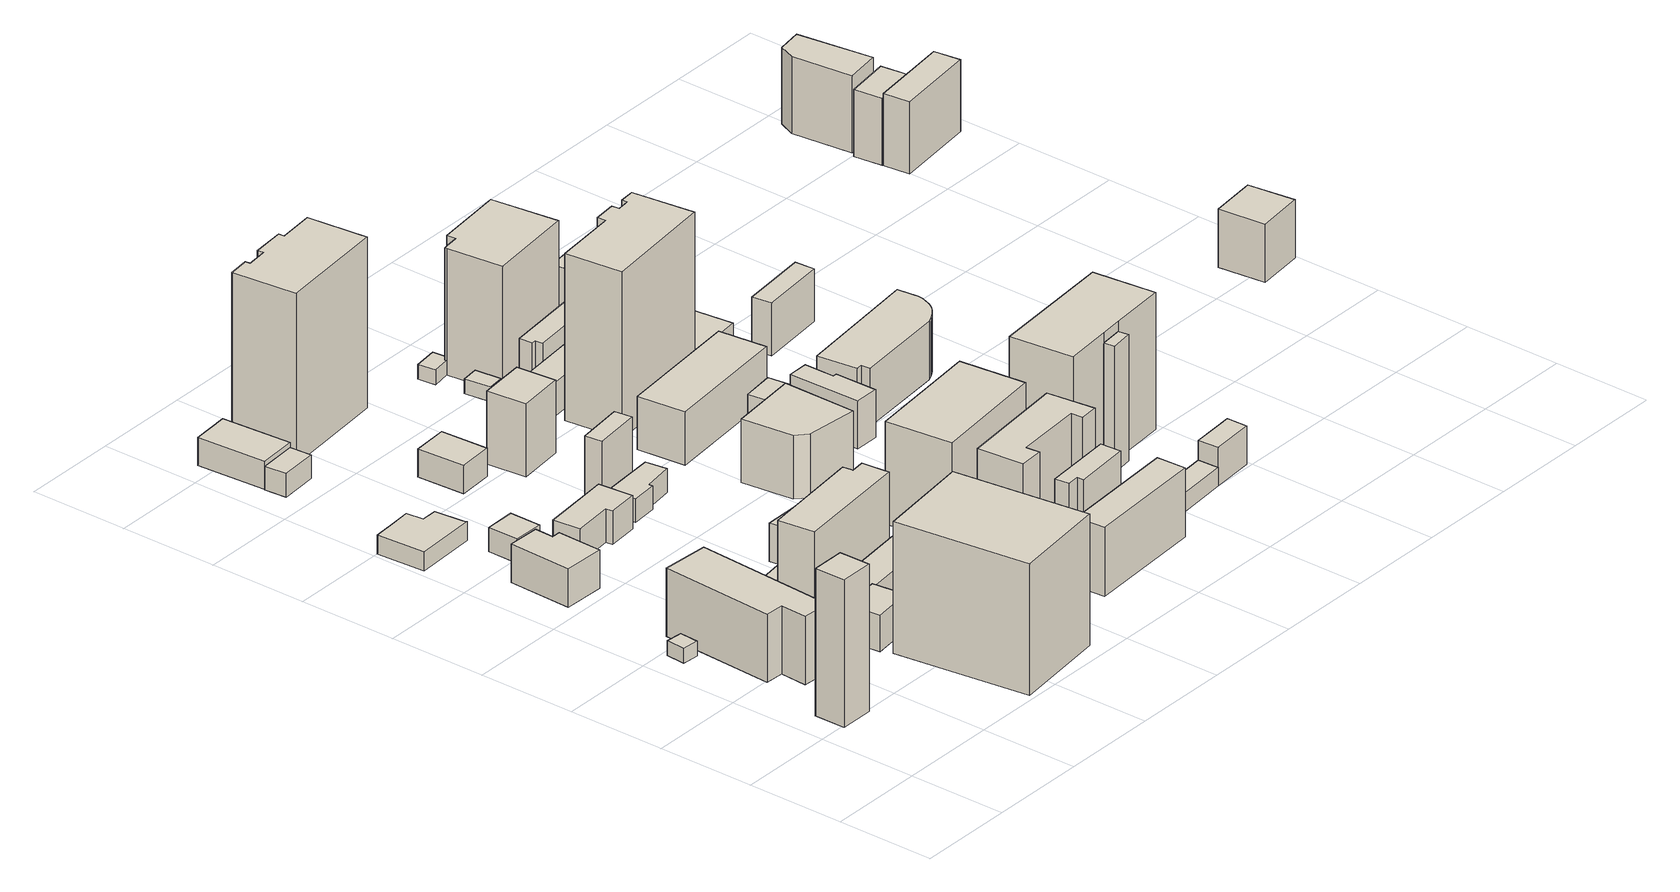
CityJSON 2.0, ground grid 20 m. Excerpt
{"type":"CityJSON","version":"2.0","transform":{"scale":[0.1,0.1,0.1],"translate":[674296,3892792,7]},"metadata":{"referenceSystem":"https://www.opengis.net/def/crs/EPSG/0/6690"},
"CityObjects":{
"building1":{"type":"Building","attributes":{"class":"9999","usage":"412","measuredHeight":29.9,"storeysAboveGround":1,"BuildingDetailAttribute.totalFloorArea":44.5,"BuildingDetailAttribute.buildingFootprintArea":44.5,"BuildingDetailAttribute.buildingRoofEdgeArea":44.5,"BuildingDetailAttribute.urbanPlanType":"21","BuildingDetailAttribute.landUseType":"211","BuildingDetailAttribute.surveyYear":2021,"BuildingIDAttribute.prefecture":"23","BuildingIDAttribute.city":"23106"},"address":[{"country":"日本","locality":"愛知県名古屋市"}],"geometry":[{"type":"Solid","lod":"1","boundaries":[[[[0,1,2,3]],[[2,4,5,3]],[[1,6,4,2]],[[0,7,6,1]],[[3,5,7,0]],[[4,6,7,5]]]]}]},
"building2":{"type":"Building","attributes":{"class":"3001","usage":"461","measuredHeight":3.8,"storeysAboveGround":9999,"BuildingDetailAttribute.totalFloorArea":-9999,"BuildingDetailAttribute.buildingFootprintArea":-9999,"BuildingDetailAttribute.buildingRoofEdgeArea":13.3,"BuildingDetailAttribute.urbanPlanType":"21","BuildingDetailAttribute.landUseType":"214","BuildingDetailAttribute.surveyYear":2021,"BuildingIDAttribute.prefecture":"23","BuildingIDAttribute.city":"23106"},"geometry":[{"type":"Solid","lod":"1","boundaries":[[[[8,9,10,11]],[[10,12,13,11]],[[9,14,12,10]],[[8,15,14,9]],[[11,13,15,8]],[[12,14,15,13]]]]}]},
"building3":{"type":"Building","attributes":{"class":"3002","usage":"422","measuredHeight":14.8,"storeysAboveGround":3,"BuildingDetailAttribute.totalFloorArea":777.55,"BuildingDetailAttribute.buildingFootprintArea":259.19,"BuildingDetailAttribute.buildingRoofEdgeArea":259.19,"BuildingDetailAttribute.urbanPlanType":"21","BuildingDetailAttribute.landUseType":"214","BuildingDetailAttribute.surveyYear":2021,"BuildingIDAttribute.prefecture":"23","BuildingIDAttribute.city":"23106"},"address":[{"country":"日本","locality":"愛知県名古屋市"}],"geometry":[{"type":"Solid","lod":"1","boundaries":[[[[16,17,18,19,20,21]],[[20,22,23,21]],[[19,24,22,20]],[[18,25,24,19]],[[17,26,25,18]],[[16,27,26,17]],[[21,23,27,16]],[[22,24,25,26,27,23]]]]}]},
"building4":{"type":"Building","attributes":{"class":"9999","usage":"411","measuredHeight":11.7,"storeysAboveGround":2,"BuildingDetailAttribute.totalFloorArea":231.95,"BuildingDetailAttribute.buildingFootprintArea":115.97,"BuildingDetailAttribute.buildingRoofEdgeArea":115.97,"BuildingDetailAttribute.urbanPlanType":"21","BuildingDetailAttribute.landUseType":"211","BuildingDetailAttribute.surveyYear":2021,"BuildingIDAttribute.prefecture":"23","BuildingIDAttribute.city":"23106"},"address":[{"country":"日本","locality":"愛知県名古屋市"}],"geometry":[{"type":"Solid","lod":"1","boundaries":[[[[28,29,30,31,32,33]],[[32,34,35,33]],[[31,36,34,32]],[[30,37,36,31]],[[29,38,37,30]],[[28,39,38,29]],[[33,35,39,28]],[[34,36,37,38,39,35]]]]}]},
"building5":{"type":"Building","attributes":{"class":"3001","usage":"411","measuredHeight":8.1,"storeysAboveGround":2,"BuildingDetailAttribute.totalFloorArea":206.29,"BuildingDetailAttribute.buildingFootprintArea":103.14,"BuildingDetailAttribute.buildingRoofEdgeArea":103.14,"BuildingDetailAttribute.urbanPlanType":"21","BuildingDetailAttribute.landUseType":"211","BuildingDetailAttribute.surveyYear":2021,"BuildingIDAttribute.prefecture":"23","BuildingIDAttribute.city":"23106"},"address":[{"country":"日本","locality":"愛知県名古屋市"}],"geometry":[{"type":"Solid","lod":"1","boundaries":[[[[40,41,42,43,44,45]],[[44,46,47,45]],[[43,48,46,44]],[[42,49,48,43]],[[41,50,49,42]],[[40,51,50,41]],[[45,47,51,40]],[[46,48,49,50,51,47]]]]}]},
"building6":{"type":"Building","attributes":{"class":"3001","usage":"401","measuredHeight":5.9,"storeysAboveGround":2,"BuildingDetailAttribute.totalFloorArea":227.26,"BuildingDetailAttribute.buildingFootprintArea":113.63,"BuildingDetailAttribute.buildingRoofEdgeArea":113.63,"BuildingDetailAttribute.urbanPlanType":"21","BuildingDetailAttribute.landUseType":"212","BuildingDetailAttribute.surveyYear":2021,"BuildingIDAttribute.prefecture":"23","BuildingIDAttribute.city":"23106"},"address":[{"country":"日本","locality":"愛知県名古屋市"}],"geometry":[{"type":"Solid","lod":"1","boundaries":[[[[52,53,54,55,56,57,58,59,60]],[[59,61,62,60]],[[58,63,61,59]],[[57,64,63,58]],[[56,65,64,57]],[[55,66,65,56]],[[54,67,66,55]],[[53,68,67,54]],[[52,69,68,53]],[[60,62,69,52]],[[61,63,64,65,66,67,68,69,62]]]]}]},
"building7":{"type":"Building","attributes":{"class":"3001","usage":"431","measuredHeight":8,"storeysAboveGround":1,"BuildingDetailAttribute.totalFloorArea":57.69,"BuildingDetailAttribute.buildingFootprintArea":57.69,"BuildingDetailAttribute.buildingRoofEdgeArea":57.69,"BuildingDetailAttribute.urbanPlanType":"21","BuildingDetailAttribute.landUseType":"213","BuildingDetailAttribute.surveyYear":2021,"BuildingIDAttribute.prefecture":"23","BuildingIDAttribute.city":"23106"},"address":[{"country":"日本","locality":"愛知県名古屋市"}],"geometry":[{"type":"Solid","lod":"1","boundaries":[[[[70,71,72,73]],[[72,74,75,73]],[[71,76,74,72]],[[70,77,76,71]],[[73,75,77,70]],[[74,76,77,75]]]]}]},
"building8":{"type":"Building","attributes":{"class":"3002","usage":"412","measuredHeight":26.7,"storeysAboveGround":9,"BuildingDetailAttribute.totalFloorArea":5018.11,"BuildingDetailAttribute.buildingFootprintArea":557.57,"BuildingDetailAttribute.buildingRoofEdgeArea":557.57,"BuildingDetailAttribute.urbanPlanType":"21","BuildingDetailAttribute.landUseType":"211","BuildingDetailAttribute.surveyYear":2021,"BuildingIDAttribute.prefecture":"23","BuildingIDAttribute.city":"23106"},"address":[{"country":"日本","locality":"愛知県名古屋市"}],"geometry":[{"type":"Solid","lod":"1","boundaries":[[[[78,79,80,81]],[[80,82,83,81]],[[79,84,82,80]],[[78,85,84,79]],[[81,83,85,78]],[[82,84,85,83]]]]}]},
"building9":{"type":"Building","attributes":{"class":"3001","usage":"411","measuredHeight":5.9,"storeysAboveGround":1,"BuildingDetailAttribute.totalFloorArea":39.67,"BuildingDetailAttribute.buildingFootprintArea":39.67,"BuildingDetailAttribute.buildingRoofEdgeArea":39.67,"BuildingDetailAttribute.urbanPlanType":"21","BuildingDetailAttribute.landUseType":"211","BuildingDetailAttribute.surveyYear":2021,"BuildingIDAttribute.prefecture":"23","BuildingIDAttribute.city":"23106"},"address":[{"country":"日本","locality":"愛知県名古屋市"}],"geometry":[{"type":"Solid","lod":"1","boundaries":[[[[86,87,88,89]],[[88,90,91,89]],[[87,92,90,88]],[[86,93,92,87]],[[89,91,93,86]],[[90,92,93,91]]]]}]},
"building10":{"type":"Building","attributes":{"class":"9999","usage":"431","measuredHeight":24.7,"storeysAboveGround":1,"BuildingDetailAttribute.totalFloorArea":55.09,"BuildingDetailAttribute.buildingFootprintArea":55.09,"BuildingDetailAttribute.buildingRoofEdgeArea":55.09,"BuildingDetailAttribute.urbanPlanType":"21","BuildingDetailAttribute.landUseType":"213","BuildingDetailAttribute.surveyYear":2021,"BuildingIDAttribute.prefecture":"23","BuildingIDAttribute.city":"23106"},"address":[{"country":"日本","locality":"愛知県名古屋市"}],"geometry":[{"type":"Solid","lod":"1","boundaries":[[[[94,95,96,97]],[[96,98,99,97]],[[95,100,98,96]],[[94,101,100,95]],[[97,99,101,94]],[[98,100,101,99]]]]}]},
"building11":{"type":"Building","attributes":{"class":"3003","usage":"431","measuredHeight":5.8,"storeysAboveGround":1,"BuildingDetailAttribute.totalFloorArea":35.02,"BuildingDetailAttribute.buildingFootprintArea":35.02,"BuildingDetailAttribute.buildingRoofEdgeArea":35.02,"BuildingDetailAttribute.urbanPlanType":"21","BuildingDetailAttribute.landUseType":"213","BuildingDetailAttribute.surveyYear":2021,"BuildingIDAttribute.prefecture":"23","BuildingIDAttribute.city":"23106"},"address":[{"country":"日本","locality":"愛知県名古屋市"}],"geometry":[{"type":"Solid","lod":"1","boundaries":[[[[102,103,104,105]],[[104,106,107,105]],[[103,108,106,104]],[[102,109,108,103]],[[105,107,109,102]],[[106,108,109,107]]]]}]},
"building12":{"type":"Building","attributes":{"class":"9999","usage":"413","measuredHeight":7.7,"storeysAboveGround":2,"BuildingDetailAttribute.totalFloorArea":343.58,"BuildingDetailAttribute.buildingFootprintArea":171.79,"BuildingDetailAttribute.buildingRoofEdgeArea":171.79,"BuildingDetailAttribute.urbanPlanType":"21","BuildingDetailAttribute.landUseType":"212","BuildingDetailAttribute.surveyYear":2021,"BuildingIDAttribute.prefecture":"23","BuildingIDAttribute.city":"23106"},"address":[{"country":"日本","locality":"愛知県名古屋市"}],"geometry":[{"type":"Solid","lod":"1","boundaries":[[[[110,111,112,113]],[[112,114,115,113]],[[111,116,114,112]],[[110,117,116,111]],[[113,115,117,110]],[[114,116,117,115]]]]}]},
"building13":{"type":"Building","attributes":{"class":"9999","usage":"413","measuredHeight":6.8,"storeysAboveGround":2,"BuildingDetailAttribute.totalFloorArea":183.73,"BuildingDetailAttribute.buildingFootprintArea":91.86,"BuildingDetailAttribute.buildingRoofEdgeArea":91.86,"BuildingDetailAttribute.urbanPlanType":"21","BuildingDetailAttribute.landUseType":"212","BuildingDetailAttribute.surveyYear":2021,"BuildingIDAttribute.prefecture":"23","BuildingIDAttribute.city":"23106"},"address":[{"country":"日本","locality":"愛知県名古屋市"}],"geometry":[{"type":"Solid","lod":"1","boundaries":[[[[118,119,120,121,122,123]],[[122,124,125,123]],[[121,126,124,122]],[[120,127,126,121]],[[119,128,127,120]],[[118,129,128,119]],[[123,125,129,118]],[[124,126,127,128,129,125]]]]}]},
"building14":{"type":"Building","attributes":{"class":"3001","usage":"431","measuredHeight":5.7,"storeysAboveGround":1,"BuildingDetailAttribute.totalFloorArea":110.89,"BuildingDetailAttribute.buildingFootprintArea":110.89,"BuildingDetailAttribute.buildingRoofEdgeArea":110.89,"BuildingDetailAttribute.urbanPlanType":"21","BuildingDetailAttribute.landUseType":"213","BuildingDetailAttribute.surveyYear":2021,"BuildingIDAttribute.prefecture":"23","BuildingIDAttribute.city":"23106"},"address":[{"country":"日本","locality":"愛知県名古屋市"}],"geometry":[{"type":"Solid","lod":"1","boundaries":[[[[130,131,132,133]],[[132,134,135,133]],[[131,136,134,132]],[[130,137,136,131]],[[133,135,137,130]],[[134,136,137,135]]]]}]},
"building15":{"type":"Building","attributes":{"class":"3002","usage":"414","measuredHeight":24.6,"storeysAboveGround":6,"BuildingDetailAttribute.totalFloorArea":1085.75,"BuildingDetailAttribute.buildingFootprintArea":180.96,"BuildingDetailAttribute.buildingRoofEdgeArea":180.96,"BuildingDetailAttribute.urbanPlanType":"21","BuildingDetailAttribute.landUseType":"211","BuildingDetailAttribute.surveyYear":2021,"BuildingIDAttribute.prefecture":"23","BuildingIDAttribute.city":"23106"},"address":[{"country":"日本","locality":"愛知県名古屋市"}],"geometry":[{"type":"Solid","lod":"1","boundaries":[[[[138,139,140,141,142,143]],[[142,144,145,143]],[[141,146,144,142]],[[140,147,146,141]],[[139,148,147,140]],[[138,149,148,139]],[[143,145,149,138]],[[144,146,147,148,149,145]]]]}]},
"building16":{"type":"Building","attributes":{"class":"3001","usage":"413","measuredHeight":24.8,"storeysAboveGround":2,"BuildingDetailAttribute.totalFloorArea":185.15,"BuildingDetailAttribute.buildingFootprintArea":92.58,"BuildingDetailAttribute.buildingRoofEdgeArea":92.58,"BuildingDetailAttribute.urbanPlanType":"21","BuildingDetailAttribute.landUseType":"212","BuildingDetailAttribute.surveyYear":2021,"BuildingIDAttribute.prefecture":"23","BuildingIDAttribute.city":"23106"},"address":[{"country":"日本","locality":"愛知県名古屋市"}],"geometry":[{"type":"Solid","lod":"1","boundaries":[[[[150,151,152,153,154,155,156,157,158]],[[157,159,160,158]],[[156,161,159,157]],[[155,162,161,156]],[[154,163,162,155]],[[153,164,163,154]],[[152,165,164,153]],[[151,166,165,152]],[[150,167,166,151]],[[158,160,167,150]],[[159,161,162,163,164,165,166,167,160]]]]}]},
"building17":{"type":"Building","attributes":{"class":"3002","usage":"411","measuredHeight":6.7,"storeysAboveGround":2,"BuildingDetailAttribute.totalFloorArea":142.13,"BuildingDetailAttribute.buildingFootprintArea":71.07,"BuildingDetailAttribute.buildingRoofEdgeArea":71.07,"BuildingDetailAttribute.urbanPlanType":"21","BuildingDetailAttribute.landUseType":"211","BuildingDetailAttribute.surveyYear":2021,"BuildingIDAttribute.prefecture":"23","BuildingIDAttribute.city":"23106"},"address":[{"country":"日本","locality":"愛知県名古屋市"}],"geometry":[{"type":"Solid","lod":"1","boundaries":[[[[168,169,170,171]],[[170,172,173,171]],[[169,174,172,170]],[[168,175,174,169]],[[171,173,175,168]],[[172,174,175,173]]]]}]},
"building18":{"type":"Building","attributes":{"class":"3001","usage":"411","measuredHeight":7.8,"storeysAboveGround":2,"BuildingDetailAttribute.totalFloorArea":119.33,"BuildingDetailAttribute.buildingFootprintArea":59.67,"BuildingDetailAttribute.buildingRoofEdgeArea":59.67,"BuildingDetailAttribute.urbanPlanType":"21","BuildingDetailAttribute.landUseType":"211","BuildingDetailAttribute.surveyYear":2021,"BuildingIDAttribute.prefecture":"23","BuildingIDAttribute.city":"23106"},"address":[{"country":"日本","locality":"愛知県名古屋市"}],"geometry":[{"type":"Solid","lod":"1","boundaries":[[[[176,177,178,179,180,181]],[[180,182,183,181]],[[179,184,182,180]],[[178,185,184,179]],[[177,186,185,178]],[[176,187,186,177]],[[181,183,187,176]],[[182,184,185,186,187,183]]]]}]},
"building19":{"type":"Building","attributes":{"class":"3002","usage":"412","measuredHeight":34.7,"storeysAboveGround":12,"BuildingDetailAttribute.totalFloorArea":3544.19,"BuildingDetailAttribute.buildingFootprintArea":295.35,"BuildingDetailAttribute.buildingRoofEdgeArea":295.35,"BuildingDetailAttribute.urbanPlanType":"21","BuildingDetailAttribute.landUseType":"211","BuildingDetailAttribute.surveyYear":2021,"BuildingIDAttribute.prefecture":"23","BuildingIDAttribute.city":"23106"},"address":[{"country":"日本","locality":"愛知県名古屋市"}],"geometry":[{"type":"Solid","lod":"1","boundaries":[[[[188,189,190,191,192,193,194,195,196,197]],[[196,198,199,197]],[[195,200,198,196]],[[194,201,200,195]],[[193,202,201,194]],[[192,203,202,193]],[[191,204,203,192]],[[190,205,204,191]],[[189,206,205,190]],[[188,207,206,189]],[[197,199,207,188]],[[198,200,201,202,203,204,205,206,207,199]]]]}]},
"building20":{"type":"Building","attributes":{"class":"3002","usage":"413","measuredHeight":12.8,"storeysAboveGround":4,"BuildingDetailAttribute.totalFloorArea":143.81,"BuildingDetailAttribute.buildingFootprintArea":35.95,"BuildingDetailAttribute.buildingRoofEdgeArea":35.95,"BuildingDetailAttribute.urbanPlanType":"21","BuildingDetailAttribute.landUseType":"212","BuildingDetailAttribute.surveyYear":2021,"BuildingIDAttribute.prefecture":"23","BuildingIDAttribute.city":"23106"},"address":[{"country":"日本","locality":"愛知県名古屋市"}],"geometry":[{"type":"Solid","lod":"1","boundaries":[[[[208,209,210,211]],[[210,212,213,211]],[[209,214,212,210]],[[208,215,214,209]],[[211,213,215,208]],[[212,214,215,213]]]]}]},
"building21":{"type":"Building","attributes":{"class":"3002","usage":"414","measuredHeight":15.8,"storeysAboveGround":5,"BuildingDetailAttribute.totalFloorArea":397.14,"BuildingDetailAttribute.buildingFootprintArea":79.43,"BuildingDetailAttribute.buildingRoofEdgeArea":79.43,"BuildingDetailAttribute.urbanPlanType":"21","BuildingDetailAttribute.landUseType":"211","BuildingDetailAttribute.surveyYear":2021,"BuildingIDAttribute.prefecture":"23","BuildingIDAttribute.city":"23106"},"address":[{"country":"日本","locality":"愛知県名古屋市"}],"geometry":[{"type":"Solid","lod":"1","boundaries":[[[[216,217,218,219]],[[218,220,221,219]],[[217,222,220,218]],[[216,223,222,217]],[[219,221,223,216]],[[220,222,223,221]]]]}]},
"building22":{"type":"Building","attributes":{"class":"3001","usage":"413","measuredHeight":8.6,"storeysAboveGround":2,"BuildingDetailAttribute.totalFloorArea":78.61,"BuildingDetailAttribute.buildingFootprintArea":39.3,"BuildingDetailAttribute.buildingRoofEdgeArea":39.3,"BuildingDetailAttribute.urbanPlanType":"21","BuildingDetailAttribute.landUseType":"212","BuildingDetailAttribute.surveyYear":2021,"BuildingIDAttribute.prefecture":"23","BuildingIDAttribute.city":"23106"},"address":[{"country":"日本","locality":"愛知県名古屋市"}],"geometry":[{"type":"Solid","lod":"1","boundaries":[[[[224,225,226,227]],[[226,228,229,227]],[[225,230,228,226]],[[224,231,230,225]],[[227,229,231,224]],[[228,230,231,229]]]]}]},
"building23":{"type":"Building","attributes":{"class":"3002","usage":"422","measuredHeight":18,"storeysAboveGround":4,"BuildingDetailAttribute.totalFloorArea":595.03,"BuildingDetailAttribute.buildingFootprintArea":148.76,"BuildingDetailAttribute.buildingRoofEdgeArea":148.76,"BuildingDetailAttribute.urbanPlanType":"21","BuildingDetailAttribute.landUseType":"214","BuildingDetailAttribute.surveyYear":2021,"BuildingIDAttribute.prefecture":"23","BuildingIDAttribute.city":"23106"},"address":[{"country":"日本","locality":"愛知県名古屋市"}],"geometry":[{"type":"Solid","lod":"1","boundaries":[[[[232,233,234,235]],[[234,236,237,235]],[[233,238,236,234]],[[232,239,238,233]],[[235,237,239,232]],[[236,238,239,237]]]]}]},
"building24":{"type":"Building","attributes":{"class":"3002","usage":"401","measuredHeight":14.9,"storeysAboveGround":3,"BuildingDetailAttribute.totalFloorArea":559.34,"BuildingDetailAttribute.buildingFootprintArea":186.45,"BuildingDetailAttribute.buildingRoofEdgeArea":186.45,"BuildingDetailAttribute.urbanPlanType":"21","BuildingDetailAttribute.landUseType":"212","BuildingDetailAttribute.surveyYear":2021,"BuildingIDAttribute.prefecture":"23","BuildingIDAttribute.city":"23106"},"address":[{"country":"日本","locality":"愛知県名古屋市"}],"geometry":[{"type":"Solid","lod":"1","boundaries":[[[[240,241,242,243,244]],[[243,245,246,244]],[[242,247,245,243]],[[241,248,247,242]],[[240,249,248,241]],[[244,246,249,240]],[[245,247,248,249,246]]]]}]},
"building25":{"type":"Building","attributes":{"class":"3002","usage":"422","measuredHeight":24.9,"storeysAboveGround":6,"BuildingDetailAttribute.totalFloorArea":1100.32,"BuildingDetailAttribute.buildingFootprintArea":183.39,"BuildingDetailAttribute.buildingRoofEdgeArea":183.39,"BuildingDetailAttribute.urbanPlanType":"21","BuildingDetailAttribute.landUseType":"214","BuildingDetailAttribute.surveyYear":2021,"BuildingIDAttribute.prefecture":"23","BuildingIDAttribute.city":"23106"},"address":[{"country":"日本","locality":"愛知県名古屋市"}],"geometry":[{"type":"Solid","lod":"1","boundaries":[[[[250,251,252,253,254,255,256,257]],[[256,258,259,257]],[[255,260,258,256]],[[254,261,260,255]],[[253,262,261,254]],[[252,263,262,253]],[[251,264,263,252]],[[250,265,264,251]],[[257,259,265,250]],[[258,260,261,262,263,264,265,259]]]]}]},
"building26":{"type":"Building","attributes":{"class":"3002","usage":"412","measuredHeight":21.8,"storeysAboveGround":7,"BuildingDetailAttribute.totalFloorArea":2331.82,"BuildingDetailAttribute.buildingFootprintArea":333.12,"BuildingDetailAttribute.buildingRoofEdgeArea":333.12,"BuildingDetailAttribute.urbanPlanType":"21","BuildingDetailAttribute.landUseType":"211","BuildingDetailAttribute.surveyYear":2021,"BuildingIDAttribute.prefecture":"23","BuildingIDAttribute.city":"23106"},"address":[{"country":"日本","locality":"愛知県名古屋市"}],"geometry":[{"type":"Solid","lod":"1","boundaries":[[[[266,267,268,269]],[[268,270,271,269]],[[267,272,270,268]],[[266,273,272,267]],[[269,271,273,266]],[[270,272,273,271]]]]}]},
"building27":{"type":"Building","attributes":{"class":"3002","usage":"412","measuredHeight":14.1,"storeysAboveGround":4,"BuildingDetailAttribute.totalFloorArea":233.96,"BuildingDetailAttribute.buildingFootprintArea":58.49,"BuildingDetailAttribute.buildingRoofEdgeArea":58.49,"BuildingDetailAttribute.urbanPlanType":"21","BuildingDetailAttribute.landUseType":"211","BuildingDetailAttribute.surveyYear":2021,"BuildingIDAttribute.prefecture":"23","BuildingIDAttribute.city":"23106"},"address":[{"country":"日本","locality":"愛知県名古屋市"}],"geometry":[{"type":"Solid","lod":"1","boundaries":[[[[274,275,276,277,278,279]],[[278,280,281,279]],[[277,282,280,278]],[[276,283,282,277]],[[275,284,283,276]],[[274,285,284,275]],[[279,281,285,274]],[[280,282,283,284,285,281]]]]}]},
"building28":{"type":"Building","attributes":{"class":"9999","usage":"431","measuredHeight":13.7,"storeysAboveGround":1,"BuildingDetailAttribute.totalFloorArea":41.94,"BuildingDetailAttribute.buildingFootprintArea":41.94,"BuildingDetailAttribute.buildingRoofEdgeArea":41.94,"BuildingDetailAttribute.urbanPlanType":"21","BuildingDetailAttribute.landUseType":"214","BuildingDetailAttribute.surveyYear":2021,"BuildingIDAttribute.prefecture":"23","BuildingIDAttribute.city":"23106"},"address":[{"country":"日本","locality":"愛知県名古屋市"}],"geometry":[{"type":"Solid","lod":"1","boundaries":[[[[286,287,288,289]],[[288,290,291,289]],[[287,292,290,288]],[[286,293,292,287]],[[289,291,293,286]],[[290,292,293,291]]]]}]},
"building29":{"type":"Building","attributes":{"class":"9999","usage":"412","measuredHeight":13.7,"storeysAboveGround":1,"BuildingDetailAttribute.totalFloorArea":18.78,"BuildingDetailAttribute.buildingFootprintArea":18.78,"BuildingDetailAttribute.buildingRoofEdgeArea":18.78,"BuildingDetailAttribute.urbanPlanType":"21","BuildingDetailAttribute.landUseType":"211","BuildingDetailAttribute.surveyYear":2021,"BuildingIDAttribute.prefecture":"23","BuildingIDAttribute.city":"23106"},"address":[{"country":"日本","locality":"愛知県名古屋市"}],"geometry":[{"type":"Solid","lod":"1","boundaries":[[[[294,295,296,297]],[[296,298,299,297]],[[295,300,298,296]],[[294,301,300,295]],[[297,299,301,294]],[[298,300,301,299]]]]}]},
"building30":{"type":"Building","attributes":{"class":"9999","usage":"461","measuredHeight":8.1,"storeysAboveGround":9999,"BuildingDetailAttribute.totalFloorArea":-9999,"BuildingDetailAttribute.buildingFootprintArea":-9999,"BuildingDetailAttribute.buildingRoofEdgeArea":17.24,"BuildingDetailAttribute.urbanPlanType":"21","BuildingDetailAttribute.landUseType":"211","BuildingDetailAttribute.surveyYear":2021,"BuildingIDAttribute.prefecture":"23","BuildingIDAttribute.city":"23106"},"geometry":[{"type":"Solid","lod":"1","boundaries":[[[[302,303,304,305,306,307]],[[306,308,309,307]],[[305,310,308,306]],[[304,311,310,305]],[[303,312,311,304]],[[302,313,312,303]],[[307,309,313,302]],[[308,310,311,312,313,309]]]]}]},
"building31":{"type":"Building","attributes":{"class":"3002","usage":"401","measuredHeight":11.8,"storeysAboveGround":3,"BuildingDetailAttribute.totalFloorArea":782.98,"BuildingDetailAttribute.buildingFootprintArea":260.99,"BuildingDetailAttribute.buildingRoofEdgeArea":260.99,"BuildingDetailAttribute.urbanPlanType":"21","BuildingDetailAttribute.landUseType":"212","BuildingDetailAttribute.surveyYear":2021,"BuildingIDAttribute.prefecture":"23","BuildingIDAttribute.city":"23106"},"address":[{"country":"日本","locality":"愛知県名古屋市中区栄五丁目８２１"}],"geometry":[{"type":"Solid","lod":"1","boundaries":[[[[314,315,316,317]],[[316,318,319,317]],[[315,320,318,316]],[[314,321,320,315]],[[317,319,321,314]],[[318,320,321,319]]]]}]},
"building32":{"type":"Building","attributes":{"class":"3002","usage":"412","measuredHeight":33.9,"storeysAboveGround":11,"BuildingDetailAttribute.totalFloorArea":3213.36,"BuildingDetailAttribute.buildingFootprintArea":292.12,"BuildingDetailAttribute.buildingRoofEdgeArea":292.12,"BuildingDetailAttribute.urbanPlanType":"21","BuildingDetailAttribute.landUseType":"211","BuildingDetailAttribute.surveyYear":2021,"BuildingIDAttribute.prefecture":"23","BuildingIDAttribute.city":"23106"},"address":[{"country":"日本","locality":"愛知県名古屋市"}],"geometry":[{"type":"Solid","lod":"1","boundaries":[[[[322,323,324,325,326,327,328,329,330,331]],[[330,332,333,331]],[[329,334,332,330]],[[328,335,334,329]],[[327,336,335,328]],[[326,337,336,327]],[[325,338,337,326]],[[324,339,338,325]],[[323,340,339,324]],[[322,341,340,323]],[[331,333,341,322]],[[332,334,335,336,337,338,339,340,341,333]]]]}]},
"building33":{"type":"Building","attributes":{"class":"9999","usage":"413","measuredHeight":18.2,"storeysAboveGround":2,"BuildingDetailAttribute.totalFloorArea":287.81,"BuildingDetailAttribute.buildingFootprintArea":143.91,"BuildingDetailAttribute.buildingRoofEdgeArea":143.91,"BuildingDetailAttribute.urbanPlanType":"21","BuildingDetailAttribute.landUseType":"212","BuildingDetailAttribute.surveyYear":2021,"BuildingIDAttribute.prefecture":"23","BuildingIDAttribute.city":"23106"},"address":[{"country":"日本","locality":"愛知県名古屋市"}],"geometry":[{"type":"Solid","lod":"1","boundaries":[[[[342,343,344,345]],[[344,346,347,345]],[[343,348,346,344]],[[342,349,348,343]],[[345,347,349,342]],[[346,348,349,347]]]]}]},
"building34":{"type":"Building","attributes":{"class":"3001","usage":"411","measuredHeight":10.7,"storeysAboveGround":3,"BuildingDetailAttribute.totalFloorArea":208.77,"BuildingDetailAttribute.buildingFootprintArea":69.59,"BuildingDetailAttribute.buildingRoofEdgeArea":69.59,"BuildingDetailAttribute.urbanPlanType":"21","BuildingDetailAttribute.landUseType":"211","BuildingDetailAttribute.surveyYear":2021,"BuildingIDAttribute.prefecture":"23","BuildingIDAttribute.city":"23106"},"address":[{"country":"日本","locality":"愛知県名古屋市"}],"geometry":[{"type":"Solid","lod":"1","boundaries":[[[[350,351,352,353,354,355]],[[354,356,357,355]],[[353,358,356,354]],[[352,359,358,353]],[[351,360,359,352]],[[350,361,360,351]],[[355,357,361,350]],[[356,358,359,360,361,357]]]]}]},
"building35":{"type":"Building","attributes":{"class":"3002","usage":"412","measuredHeight":29.7,"storeysAboveGround":9,"BuildingDetailAttribute.totalFloorArea":2229.71,"BuildingDetailAttribute.buildingFootprintArea":247.75,"BuildingDetailAttribute.buildingRoofEdgeArea":247.75,"BuildingDetailAttribute.urbanPlanType":"21","BuildingDetailAttribute.landUseType":"211","BuildingDetailAttribute.surveyYear":2021,"BuildingIDAttribute.prefecture":"23","BuildingIDAttribute.city":"23106"},"address":[{"country":"日本","locality":"愛知県名古屋市"}],"geometry":[{"type":"Solid","lod":"1","boundaries":[[[[362,307,306,305,363,364,365,366]],[[365,367,368,366]],[[364,369,367,365]],[[363,370,369,364]],[[305,371,370,363]],[[306,372,371,305]],[[307,373,372,306]],[[362,374,373,307]],[[366,368,374,362]],[[367,369,370,371,372,373,374,368]]]]}]},
"building36":{"type":"Building","attributes":{"class":"3001","usage":"411","measuredHeight":4.5,"storeysAboveGround":1,"BuildingDetailAttribute.totalFloorArea":38.41,"BuildingDetailAttribute.buildingFootprintArea":38.41,"BuildingDetailAttribute.buildingRoofEdgeArea":38.41,"BuildingDetailAttribute.urbanPlanType":"21","BuildingDetailAttribute.landUseType":"211","BuildingDetailAttribute.surveyYear":2021,"BuildingIDAttribute.prefecture":"23","BuildingIDAttribute.city":"23106"},"address":[{"country":"日本","locality":"愛知県名古屋市"}],"geometry":[{"type":"Solid","lod":"1","boundaries":[[[[375,376,377,378]],[[377,379,380,378]],[[376,381,379,377]],[[375,382,381,376]],[[378,380,382,375]],[[379,381,382,380]]]]}]},
"building37":{"type":"Building","attributes":{"class":"3002","usage":"412","measuredHeight":9.6,"storeysAboveGround":3,"BuildingDetailAttribute.totalFloorArea":221.7,"BuildingDetailAttribute.buildingFootprintArea":73.9,"BuildingDetailAttribute.buildingRoofEdgeArea":73.9,"BuildingDetailAttribute.urbanPlanType":"21","BuildingDetailAttribute.landUseType":"211","BuildingDetailAttribute.surveyYear":2021,"BuildingIDAttribute.prefecture":"23","BuildingIDAttribute.city":"23106"},"address":[{"country":"日本","locality":"愛知県名古屋市中区栄五丁目８２５の一部"}],"geometry":[{"type":"Solid","lod":"1","boundaries":[[[[383,384,385,386,387,388]],[[387,389,390,388]],[[386,391,389,387]],[[385,392,391,386]],[[384,393,392,385]],[[383,394,393,384]],[[388,390,394,383]],[[389,391,392,393,394,390]]]]}]},
"building38":{"type":"Building","attributes":{"class":"3001","usage":"413","measuredHeight":5.8,"storeysAboveGround":1,"BuildingDetailAttribute.totalFloorArea":48.78,"BuildingDetailAttribute.buildingFootprintArea":48.78,"BuildingDetailAttribute.buildingRoofEdgeArea":48.78,"BuildingDetailAttribute.urbanPlanType":"21","BuildingDetailAttribute.landUseType":"212","BuildingDetailAttribute.surveyYear":2021,"BuildingIDAttribute.prefecture":"23","BuildingIDAttribute.city":"23106"},"address":[{"country":"日本","locality":"愛知県名古屋市"}],"geometry":[{"type":"Solid","lod":"1","boundaries":[[[[395,396,397,398]],[[397,399,400,398]],[[396,401,399,397]],[[395,402,401,396]],[[398,400,402,395]],[[399,401,402,400]]]]}]},
"building39":{"type":"Building","attributes":{"class":"9999","usage":"411","measuredHeight":21.8,"storeysAboveGround":2,"BuildingDetailAttribute.totalFloorArea":135.32,"BuildingDetailAttribute.buildingFootprintArea":67.66,"BuildingDetailAttribute.buildingRoofEdgeArea":67.66,"BuildingDetailAttribute.urbanPlanType":"21","BuildingDetailAttribute.landUseType":"211","BuildingDetailAttribute.surveyYear":2021,"BuildingIDAttribute.prefecture":"23","BuildingIDAttribute.city":"23106"},"address":[{"country":"日本","locality":"愛知県名古屋市"}],"geometry":[{"type":"Solid","lod":"1","boundaries":[[[[403,404,405,406,407,408]],[[407,409,410,408]],[[406,411,409,407]],[[405,412,411,406]],[[404,413,412,405]],[[403,414,413,404]],[[408,410,414,403]],[[409,411,412,413,414,410]]]]}]},
"building40":{"type":"Building","attributes":{"class":"3001","usage":"461","measuredHeight":26.7,"storeysAboveGround":9999,"BuildingDetailAttribute.totalFloorArea":-9999,"BuildingDetailAttribute.buildingFootprintArea":-9999,"BuildingDetailAttribute.buildingRoofEdgeArea":10.43,"BuildingDetailAttribute.urbanPlanType":"21","BuildingDetailAttribute.landUseType":"223","BuildingDetailAttribute.surveyYear":2021,"BuildingIDAttribute.prefecture":"23","BuildingIDAttribute.city":"23106"},"geometry":[{"type":"Solid","lod":"1","boundaries":[[[[415,416,417,418]],[[417,419,420,418]],[[416,421,419,417]],[[415,422,421,416]],[[418,420,422,415]],[[419,421,422,420]]]]}]},
"building41":{"type":"Building","attributes":{"class":"3002","usage":"401","measuredHeight":34.8,"storeysAboveGround":8,"BuildingDetailAttribute.totalFloorArea":2747.41,"BuildingDetailAttribute.buildingFootprintArea":343.43,"BuildingDetailAttribute.buildingRoofEdgeArea":343.43,"BuildingDetailAttribute.urbanPlanType":"21","BuildingDetailAttribute.landUseType":"212","BuildingDetailAttribute.surveyYear":2021,"BuildingIDAttribute.prefecture":"23","BuildingIDAttribute.city":"23106"},"address":[{"country":"日本","locality":"愛知県名古屋市"}],"geometry":[{"type":"Solid","lod":"1","boundaries":[[[[423,424,425,426,427,428]],[[427,429,430,428]],[[426,431,429,427]],[[425,432,431,426]],[[424,433,432,425]],[[423,434,433,424]],[[428,430,434,423]],[[429,431,432,433,434,430]]]]}]},
"building42":{"type":"Building","attributes":{"class":"3001","usage":"413","measuredHeight":8.8,"storeysAboveGround":2,"BuildingDetailAttribute.totalFloorArea":76.53,"BuildingDetailAttribute.buildingFootprintArea":38.27,"BuildingDetailAttribute.buildingRoofEdgeArea":38.27,"BuildingDetailAttribute.urbanPlanType":"21","BuildingDetailAttribute.landUseType":"212","BuildingDetailAttribute.surveyYear":2021,"BuildingIDAttribute.prefecture":"23","BuildingIDAttribute.city":"23106"},"address":[{"country":"日本","locality":"愛知県名古屋市"}],"geometry":[{"type":"Solid","lod":"1","boundaries":[[[[435,436,397,396]],[[397,437,438,396]],[[436,439,437,397]],[[435,440,439,436]],[[396,438,440,435]],[[437,439,440,438]]]]}]},
"building43":{"type":"Building","attributes":{"class":"3002","usage":"401","measuredHeight":14.8,"storeysAboveGround":4,"BuildingDetailAttribute.totalFloorArea":1045.39,"BuildingDetailAttribute.buildingFootprintArea":261.35,"BuildingDetailAttribute.buildingRoofEdgeArea":261.35,"BuildingDetailAttribute.urbanPlanType":"21","BuildingDetailAttribute.landUseType":"212","BuildingDetailAttribute.surveyYear":2021,"BuildingIDAttribute.prefecture":"23","BuildingIDAttribute.city":"23106"},"address":[{"country":"日本","locality":"愛知県名古屋市"}],"geometry":[{"type":"Solid","lod":"1","boundaries":[[[[441,442,443,444,445,446,447,448,449,450,451,452,453,454]],[[453,455,456,454]],[[452,457,455,453]],[[451,458,457,452]],[[450,459,458,451]],[[449,460,459,450]],[[448,461,460,449]],[[447,462,461,448]],[[446,463,462,447]],[[445,464,463,446]],[[444,465,464,445]],[[443,466,465,444]],[[442,467,466,443]],[[441,468,467,442]],[[454,456,468,441]],[[455,457,458,459,460,461,462,463,464,465,466,467,468,456]]]]}]},
"building44":{"type":"Building","attributes":{"class":"3002","usage":"401","measuredHeight":34.8,"storeysAboveGround":3,"BuildingDetailAttribute.totalFloorArea":357.33,"BuildingDetailAttribute.buildingFootprintArea":119.11,"BuildingDetailAttribute.buildingRoofEdgeArea":119.11,"BuildingDetailAttribute.urbanPlanType":"21","BuildingDetailAttribute.landUseType":"212","BuildingDetailAttribute.surveyYear":2021,"BuildingIDAttribute.prefecture":"23","BuildingIDAttribute.city":"23106"},"address":[{"country":"日本","locality":"愛知県名古屋市"}],"geometry":[{"type":"Solid","lod":"1","boundaries":[[[[469,470,471,472,473,474,475]],[[474,476,477,475]],[[473,478,476,474]],[[472,479,478,473]],[[471,480,479,472]],[[470,481,480,471]],[[469,482,481,470]],[[475,477,482,469]],[[476,478,479,480,481,482,477]]]]}]},
"building45":{"type":"Building","attributes":{"class":"3001","usage":"402","measuredHeight":4.6,"storeysAboveGround":1,"BuildingDetailAttribute.totalFloorArea":226.82,"BuildingDetailAttribute.buildingFootprintArea":226.82,"BuildingDetailAttribute.buildingRoofEdgeArea":226.82,"BuildingDetailAttribute.urbanPlanType":"21","BuildingDetailAttribute.landUseType":"212","BuildingDetailAttribute.surveyYear":2021,"BuildingIDAttribute.prefecture":"23","BuildingIDAttribute.city":"23106"},"address":[{"country":"日本","locality":"愛知県名古屋市中区栄五丁目８１０－３"}],"geometry":[{"type":"Solid","lod":"1","boundaries":[[[[483,484,485,486]],[[485,487,488,486]],[[484,489,487,485]],[[483,490,489,484]],[[486,488,490,483]],[[487,489,490,488]]]]}]},
"building46":{"type":"Building","attributes":{"class":"3001","usage":"411","measuredHeight":13.5,"storeysAboveGround":2,"BuildingDetailAttribute.totalFloorArea":96.15,"BuildingDetailAttribute.buildingFootprintArea":48.07,"BuildingDetailAttribute.buildingRoofEdgeArea":48.07,"BuildingDetailAttribute.urbanPlanType":"21","BuildingDetailAttribute.landUseType":"211","BuildingDetailAttribute.surveyYear":2021,"BuildingIDAttribute.prefecture":"23","BuildingIDAttribute.city":"23106"},"address":[{"country":"日本","locality":"愛知県名古屋市"}],"geometry":[{"type":"Solid","lod":"1","boundaries":[[[[491,492,493,494]],[[493,495,496,494]],[[492,497,495,493]],[[491,498,497,492]],[[494,496,498,491]],[[495,497,498,496]]]]}]},
"building47":{"type":"Building","attributes":{"class":"3002","usage":"401","measuredHeight":12.7,"storeysAboveGround":3,"BuildingDetailAttribute.totalFloorArea":168.41,"BuildingDetailAttribute.buildingFootprintArea":56.14,"BuildingDetailAttribute.buildingRoofEdgeArea":56.14,"BuildingDetailAttribute.urbanPlanType":"21","BuildingDetailAttribute.landUseType":"212","BuildingDetailAttribute.surveyYear":2021,"BuildingIDAttribute.prefecture":"23","BuildingIDAttribute.city":"23106"},"address":[{"country":"日本","locality":"愛知県名古屋市"}],"geometry":[{"type":"Solid","lod":"1","boundaries":[[[[499,500,501,502]],[[501,503,504,502]],[[500,505,503,501]],[[499,506,505,500]],[[502,504,506,499]],[[503,505,506,504]]]]}]},
"building48":{"type":"Building","attributes":{"class":"3002","usage":"401","measuredHeight":12.8,"storeysAboveGround":2,"BuildingDetailAttribute.totalFloorArea":190.21,"BuildingDetailAttribute.buildingFootprintArea":95.1,"BuildingDetailAttribute.buildingRoofEdgeArea":95.1,"BuildingDetailAttribute.urbanPlanType":"21","BuildingDetailAttribute.landUseType":"212","BuildingDetailAttribute.surveyYear":2021,"BuildingIDAttribute.prefecture":"23","BuildingIDAttribute.city":"23106"},"address":[{"country":"日本","locality":"愛知県名古屋市"}],"geometry":[{"type":"Solid","lod":"1","boundaries":[[[[507,508,509,510]],[[509,511,512,510]],[[508,513,511,509]],[[507,514,513,508]],[[510,512,514,507]],[[511,513,514,512]]]]}]},
"building49":{"type":"Building","attributes":{"class":"3002","usage":"401","measuredHeight":14.6,"storeysAboveGround":4,"BuildingDetailAttribute.totalFloorArea":212.18,"BuildingDetailAttribute.buildingFootprintArea":53.04,"BuildingDetailAttribute.buildingRoofEdgeArea":53.04,"BuildingDetailAttribute.urbanPlanType":"21","BuildingDetailAttribute.landUseType":"212","BuildingDetailAttribute.surveyYear":2021,"BuildingIDAttribute.prefecture":"23","BuildingIDAttribute.city":"23106"},"address":[{"country":"日本","locality":"愛知県名古屋市"}],"geometry":[{"type":"Solid","lod":"1","boundaries":[[[[515,516,517,518]],[[517,519,520,518]],[[516,521,519,517]],[[515,522,521,516]],[[518,520,522,515]],[[519,521,522,520]]]]}]},
"building50":{"type":"Building","attributes":{"class":"3002","usage":"401","measuredHeight":18.6,"storeysAboveGround":4,"BuildingDetailAttribute.totalFloorArea":433.9,"BuildingDetailAttribute.buildingFootprintArea":108.48,"BuildingDetailAttribute.buildingRoofEdgeArea":108.48,"BuildingDetailAttribute.urbanPlanType":"21","BuildingDetailAttribute.landUseType":"212","BuildingDetailAttribute.surveyYear":2021,"BuildingIDAttribute.prefecture":"23","BuildingIDAttribute.city":"23106"},"address":[{"country":"日本","locality":"愛知県名古屋市"}],"geometry":[{"type":"Solid","lod":"1","boundaries":[[[[523,524,525,526,527]],[[526,528,529,527]],[[525,530,528,526]],[[524,531,530,525]],[[523,532,531,524]],[[527,529,532,523]],[[528,530,531,532,529]]]]}]},
"building51":{"type":"Building","attributes":{"class":"9999","usage":"401","measuredHeight":31.6,"storeysAboveGround":4,"BuildingDetailAttribute.totalFloorArea":368.86,"BuildingDetailAttribute.buildingFootprintArea":92.21,"BuildingDetailAttribute.buildingRoofEdgeArea":92.21,"BuildingDetailAttribute.urbanPlanType":"21","BuildingDetailAttribute.landUseType":"212","BuildingDetailAttribute.surveyYear":2021,"BuildingIDAttribute.prefecture":"23","BuildingIDAttribute.city":"23106"},"address":[{"country":"日本","locality":"愛知県名古屋市"}],"geometry":[{"type":"Solid","lod":"1","boundaries":[[[[533,534,535,536]],[[535,537,538,536]],[[534,539,537,535]],[[533,540,539,534]],[[536,538,540,533]],[[537,539,540,538]]]]}]},
"building52":{"type":"Building","attributes":{"class":"3001","usage":"401","measuredHeight":12.5,"storeysAboveGround":2,"BuildingDetailAttribute.totalFloorArea":106.84,"BuildingDetailAttribute.buildingFootprintArea":53.42,"BuildingDetailAttribute.buildingRoofEdgeArea":53.42,"BuildingDetailAttribute.urbanPlanType":"21","BuildingDetailAttribute.landUseType":"212","BuildingDetailAttribute.surveyYear":2021,"BuildingIDAttribute.prefecture":"23","BuildingIDAttribute.city":"23106"},"address":[{"country":"日本","locality":"愛知県名古屋市"}],"geometry":[{"type":"Solid","lod":"1","boundaries":[[[[541,542,543,544]],[[543,545,546,544]],[[542,547,545,543]],[[541,548,547,542]],[[544,546,548,541]],[[545,547,548,546]]]]}]},
"building53":{"type":"Building","attributes":{"class":"3001","usage":"401","measuredHeight":5.4,"storeysAboveGround":1,"BuildingDetailAttribute.totalFloorArea":39.72,"BuildingDetailAttribute.buildingFootprintArea":39.72,"BuildingDetailAttribute.buildingRoofEdgeArea":39.72,"BuildingDetailAttribute.urbanPlanType":"21","BuildingDetailAttribute.landUseType":"212","BuildingDetailAttribute.surveyYear":2021,"BuildingIDAttribute.prefecture":"23","BuildingIDAttribute.city":"23106"},"address":[{"country":"日本","locality":"愛知県名古屋市"}],"geometry":[{"type":"Solid","lod":"1","boundaries":[[[[549,550,551,552]],[[551,553,554,552]],[[550,555,553,551]],[[549,556,555,550]],[[552,554,556,549]],[[553,555,556,554]]]]}]},
"building54":{"type":"Building","attributes":{"class":"3001","usage":"401","measuredHeight":16.5,"storeysAboveGround":2,"BuildingDetailAttribute.totalFloorArea":110.53,"BuildingDetailAttribute.buildingFootprintArea":55.27,"BuildingDetailAttribute.buildingRoofEdgeArea":55.27,"BuildingDetailAttribute.urbanPlanType":"21","BuildingDetailAttribute.landUseType":"212","BuildingDetailAttribute.surveyYear":2021,"BuildingIDAttribute.prefecture":"23","BuildingIDAttribute.city":"23106"},"address":[{"country":"日本","locality":"愛知県名古屋市"}],"geometry":[{"type":"Solid","lod":"1","boundaries":[[[[557,558,559,560]],[[559,561,562,560]],[[558,563,561,559]],[[557,564,563,558]],[[560,562,564,557]],[[561,563,564,562]]]]}]}
},
"vertices":[
[125,195,1],[55,195,1],[55,259,1],[124,259,1],[55,259,300],[124,259,300],[55,195,300],[125,195,300],
[84,546,2],[50,549,2],[53,588,2],[87,585,2],[53,588,32],[87,585,32],[50,549,32],[84,546,32],
[183,334,2],[125,338,2],[128,393,2],[90,395,2],[103,630,2],[200,624,2],[103,630,140],[200,624,140],[90,395,140],[128,393,140],[125,338,140],[183,334,140],
[269,387,3],[192,392,3],[200,547,3],[226,546,3],[226,537,3],[277,534,3],[226,537,60],[277,534,60],[226,546,60],[200,547,60],[192,392,60],[269,387,60],
[158,823,2],[73,825,2],[77,956,2],[143,954,2],[142,915,2],[160,915,2],[142,915,80],[160,915,80],[143,954,80],[77,956,80],[73,825,80],[158,823,80],
[142,1106,1],[14,1099,1],[8,1199,1],[20,1200,1],[53,1202,1],[97,1206,1],[101,1171,1],[133,1171,1],[139,1111,1],[133,1171,40],[139,1111,40],[101,1171,40],[97,1206,40],[53,1202,40],[20,1200,40],[8,1199,40],[14,1099,40],[142,1106,40],
[281,370,6],[365,380,6],[373,312,6],[289,302,6],[373,312,80],[289,302,80],[365,380,80],[281,370,80],
[502,310,3],[538,33,3],[339,8,3],[303,284,3],[339,8,270],[303,284,270],[538,33,270],[502,310,270],
[198,1053,1],[198,989,1],[136,989,1],[136,1053,1],[136,989,50],[136,1053,50],[198,989,50],[198,1053,50],
[289,535,3],[283,579,3],[407,596,3],[412,552,3],[407,596,40],[412,552,40],[283,579,40],[289,535,40],
[136,1449,2],[59,1443,2],[55,1488,2],[133,1494,2],[55,1488,50],[133,1494,50],[59,1443,50],[136,1449,50],
[286,380,3],[278,444,3],[543,475,3],[551,411,3],[543,475,60],[551,411,60],[278,444,60],[286,380,60],
[352,904,2],[288,898,2],[286,912,2],[205,904,2],[199,960,2],[345,975,2],[199,960,70],[345,975,70],[205,904,70],[286,912,70],[288,898,70],[352,904,70],
[133,1494,3],[55,1488,3],[46,1630,3],[123,1636,3],[46,1630,60],[123,1636,60],[55,1488,60],[133,1494,60],
[502,532,4],[530,535,4],[536,479,4],[295,452,4],[286,528,4],[499,553,4],[286,528,190],[499,553,190],[295,452,190],[536,479,190],[530,535,190],[502,532,190],
[533,568,2],[415,552,2],[411,584,2],[437,587,2],[433,621,2],[418,619,2],[414,649,2],[509,649,2],[524,632,2],[509,649,80],[524,632,80],[414,649,80],[418,619,80],[433,621,80],[437,587,80],[411,584,80],[415,552,80],[533,568,80],
[260,1208,3],[255,1306,3],[327,1311,3],[332,1213,3],[327,1311,60],[332,1213,60],[255,1306,60],[260,1208,60],
[481,979,2],[487,935,2],[425,926,2],[425,918,2],[372,913,2],[366,970,2],[372,913,50],[366,970,50],[425,918,50],[425,926,50],[487,935,50],[481,979,50],
[383,1522,3],[155,1498,3],[141,1630,3],[185,1635,3],[186,1625,3],[229,1630,3],[227,1642,3],[295,1649,3],[296,1637,3],[370,1645,3],[296,1637,350],[370,1645,350],[295,1649,350],[227,1642,350],[229,1630,350],[186,1625,350],[185,1635,350],[141,1630,350],[155,1498,350],[383,1522,350],
[383,997,2],[379,1033,2],[477,1045,2],[482,1009,2],[477,1045,130],[482,1009,130],[379,1033,130],[383,997,130],
[365,1241,2],[462,1251,2],[470,1170,2],[374,1160,2],[470,1170,150],[374,1160,150],[462,1251,150],[365,1241,150],
[670,240,0],[667,285,0],[755,294,0],[756,249,0],[755,294,70],[756,249,70],[667,285,70],[670,240,70],
[688,120,0],[684,180,0],[932,197,0],[935,137,0],[932,197,140],[935,137,140],[684,180,140],[688,120,140],
[738,872,1],[738,721,1],[629,730,1],[607,750,1],[594,856,1],[607,750,130],[594,856,130],[629,730,130],[738,721,130],[738,872,130],
[905,422,1],[917,324,1],[879,321,1],[877,346,1],[737,334,1],[740,306,1],[690,303,1],[681,398,1],[690,303,200],[681,398,200],[740,306,200],[737,334,200],[877,346,200],[879,321,200],[917,324,200],[905,422,200],
[881,598,2],[896,462,2],[656,434,2],[640,571,2],[656,434,210],[640,571,210],[896,462,210],[881,598,210],
[920,314,2],[923,272,2],[805,260,2],[805,275,2],[780,272,2],[777,302,2],[780,272,130],[777,302,130],[805,275,130],[805,260,130],[923,272,130],[920,314,130],
[853,197,3],[847,254,3],[920,261,3],[926,204,3],[920,261,33],[926,204,33],[847,254,33],[853,197,33],
[534,1367,3],[527,1420,3],[562,1424,3],[568,1371,3],[562,1424,33],[568,1371,33],[527,1420,33],[534,1367,33],
[519,1478,3],[515,1514,3],[564,1520,3],[567,1489,3],[556,1487,3],[557,1483,3],[556,1487,33],[557,1483,33],[567,1489,33],[564,1520,33],[515,1514,33],[519,1478,33],
[830,1095,2],[841,996,2],[578,968,2],[568,1067,2],[578,968,110],[568,1067,110],[841,996,110],[830,1095,110],
[581,1111,1],[567,1228,1],[700,1243,1],[698,1260,1],[745,1265,1],[747,1250,1],[773,1253,1],[771,1264,1],[803,1267,1],[819,1139,1],[803,1267,340],[819,1139,340],[771,1264,340],[773,1253,340],[747,1250,340],[745,1265,340],[698,1260,340],[700,1243,340],[567,1228,340],[581,1111,340],
[546,1247,2],[540,1304,2],[789,1331,2],[795,1274,2],[789,1331,70],[795,1274,70],[540,1304,70],[546,1247,70],
[858,767,3],[808,767,3],[806,916,3],[848,916,3],[849,854,3],[857,854,3],[849,854,100],[857,854,100],[848,916,100],[806,916,100],[808,767,100],[858,767,100],
[570,1369,3],[593,1492,3],[591,1511,3],[736,1528,3],[753,1390,3],[736,1528,260],[753,1390,260],[591,1511,260],[593,1492,260],[567,1489,260],[556,1487,260],[557,1483,260],[570,1369,260],
[779,928,5],[772,984,5],[839,992,5],[846,936,5],[839,992,50],[846,936,50],[772,984,50],[779,928,50],
[785,1337,4],[619,1319,4],[617,1334,4],[609,1334,4],[606,1361,4],[780,1380,4],[606,1361,100],[780,1380,100],[609,1334,100],[617,1334,100],[619,1319,100],[785,1337,100],
[986,231,2],[1101,241,2],[1103,198,2],[988,188,2],[1103,198,40],[988,188,40],[1101,241,40],[986,231,40],
[978,523,2],[940,526,2],[941,535,2],[901,537,2],[907,620,2],[985,615,2],[907,620,70],[985,615,70],[901,537,70],[941,535,70],[940,526,70],[978,523,70],
[1071,372,3],[1024,366,3],[1021,388,3],[1068,393,3],[1021,388,260],[1068,393,260],[1024,366,260],[1071,372,260],
[1171,533,2],[1186,404,2],[1068,393,2],[1021,388,2],[924,379,2],[909,509,2],[924,379,280],[909,509,280],[1021,388,280],[1068,393,280],[1186,404,280],[1171,533,280],
[1191,248,2],[1192,206,2],[1103,198,80],[1101,241,80],[1192,206,80],[1191,248,80],
[1122,930,2],[1127,888,2],[1126,876,2],[1122,865,2],[1118,855,2],[1112,846,2],[1104,837,2],[1096,831,2],[1084,823,2],[1071,818,2],[883,799,2],[881,817,2],[868,816,2],[858,898,2],[868,816,120],[858,898,120],[881,817,120],[883,799,120],[1071,818,120],[1084,823,120],[1096,831,120],[1104,837,120],[1112,846,120],[1118,855,120],[1122,865,120],[1126,876,120],[1127,888,120],[1122,930,120],
[1170,543,2],[1011,527,2],[1008,561,2],[1001,561,2],[996,613,2],[1151,604,2],[1165,587,2],[1151,604,100],[1165,587,100],[996,613,100],[1001,561,100],[1008,561,100],[1011,527,100],[1170,543,100],
[835,1142,4],[812,1344,4],[923,1357,4],[946,1155,4],[923,1357,50],[946,1155,50],[812,1344,50],[835,1142,50],
[821,1384,5],[812,1453,5],[880,1461,5],[889,1392,5],[880,1461,120],[889,1392,120],[812,1453,120],[821,1384,120],
[1097,1137,3],[1100,1097,3],[962,1082,3],[957,1122,3],[962,1082,110],[957,1122,110],[1100,1097,110],[1097,1137,110],
[1696,567,2],[1685,664,2],[1782,675,2],[1794,579,2],[1782,675,120],[1794,579,120],[1685,664,120],[1696,567,120],
[1588,1336,4],[1580,1393,4],[1672,1406,4],[1680,1349,4],[1672,1406,140],[1680,1349,140],[1580,1393,140],[1588,1336,140],
[1588,1403,4],[1574,1527,4],[1588,1560,4],[1639,1568,4],[1661,1414,4],[1639,1568,160],[1661,1414,160],[1588,1560,160],[1574,1527,160],[1588,1403,160],
[1595,1280,4],[1588,1334,4],[1756,1355,4],[1763,1301,4],[1756,1355,150],[1763,1301,150],[1588,1334,150],[1595,1280,150],
[1680,1349,5],[1672,1406,5],[1765,1418,5],[1773,1361,5],[1765,1418,70],[1773,1361,70],[1672,1406,70],[1680,1349,70],
[1758,1430,6],[1696,1422,6],[1685,1482,6],[1750,1493,6],[1685,1482,50],[1750,1493,50],[1696,1422,50],[1758,1430,50],
[1660,1499,5],[1651,1558,5],[1744,1570,5],[1752,1513,5],[1744,1570,80],[1752,1513,80],[1651,1558,80],[1660,1499,80]
]}
